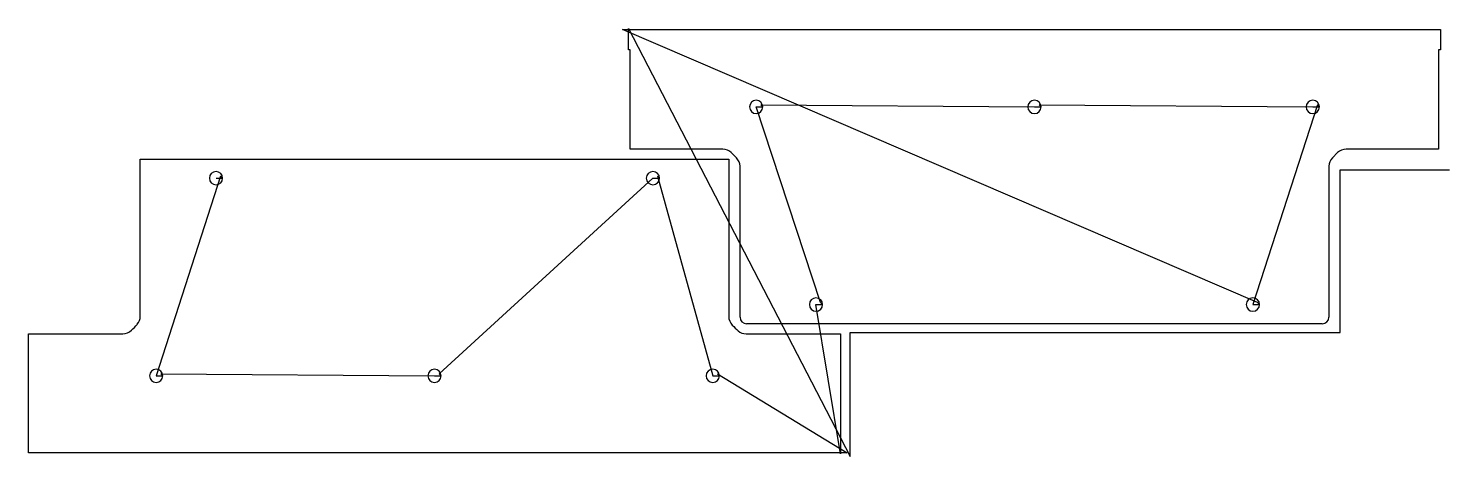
# Model space of a CAD drawing. Header units: metres. Extents: x 19 to 7500, y 0 to 2253.
import ezdxf

# ---------------------------------------------------------------- set-up
doc = ezdxf.new("R2010")
doc.units = ezdxf.units.M

msp = doc.modelspace()

# ---------------------------------------------------------------- linework, layer by layer
at = {"layer": 'TOOL_0'}
for p, q in [((6489.178, 810.664), (3146.533, 2248.058)), ((3146.533, 2248.058), (3177.285, 2248.058)), ((3177.285, 2248.058), (3177.285, 2253.203)), ((3177.285, 2253.203), (4344.57, 0.005)), ((3177.285, 2248.058), (7452.285, 2248.058)), ((3177.285, 2140.058), (3177.285, 2248.058)), ((7452.285, 2248.058), (7452.285, 2140.058)), ((3187.285, 2140.058), (3177.285, 2140.058)), ((3187.285, 1618.058), (3187.285, 2140.058)), ((7452.285, 2140.058), (7442.285, 2140.058)), ((7442.285, 2140.058), (7442.285, 1618.058)), ((4189.178, 810.66), (3849.785, 1840.054)), ((3849.785, 1840.054), (3884.785, 1840.054)), ((3884.785, 1840.054), (3874.178, 1850.661)), ((3874.178, 1850.661), (5314.785, 1840.055)), ((5314.785, 1840.055), (5349.785, 1840.055)), ((5349.785, 1840.055), (5339.178, 1850.662)), ((5339.178, 1850.662), (6779.785, 1840.056)), ((6804.178, 1850.663), (6464.785, 800.057)), ((6779.785, 1840.056), (6814.785, 1840.056)), ((6814.785, 1840.056), (6804.178, 1850.663)), ((3674.285, 1618.058), (3187.285, 1618.058)), ((3746.333, 1572.106), (3718.833, 1599.606)), ((6910.737, 1599.606), (6883.237, 1572.106)), ((7442.285, 1618.058), (6955.285, 1618.058)), ((607.5, 737.502), (607.5, 1565.004)), ((607.5, 1565.004), (3705.507, 1565.004)), ((3705.507, 1565.004), (3705.507, 737.502)), ((3764.785, 734.058), (3764.785, 1527.558)), ((6864.785, 1527.558), (6864.785, 734.058)), ((6924.876, 652.83), (6924.876, 1508.464)), ((6924.876, 1508.464), (7498.999, 1508.464)), ((7498.999, 1508.464), (7499.999, 1508.464)), ((1030.895, 1475.611), (691.501, 425.002)), ((1006.502, 1465.004), (1041.502, 1465.004)), ((1041.502, 1465.004), (1030.895, 1475.611)), ((2180.897, 435.609), (3306.507, 1465.004)), ((3306.507, 1465.004), (3341.507, 1465.004)), ((3341.507, 1465.004), (3330.9, 1475.611)), ((3330.9, 1475.611), (3621.508, 425.002)), ((4294.009, 13.867), (4164.785, 800.053)), ((4164.785, 800.053), (4199.785, 800.053)), ((4199.785, 800.053), (4189.178, 810.66)), ((6464.785, 800.057), (6499.785, 800.057)), ((6499.785, 800.057), (6489.178, 810.664)), ((6829.785, 699.058), (3799.785, 699.058)), ((18.999, 19.001), (18.999, 646.002)), ((18.999, 646.002), (516, 646.002)), ((3797.007, 646.002), (4294.009, 646.002)), ((4294.009, 646.002), (4294.009, 19.001)), ((4344.57, 1.005), (4344.57, 652.83)), ((4344.57, 652.83), (6924.876, 652.83)), ((691.501, 425.002), (726.501, 425.002)), ((726.501, 425.002), (715.894, 435.609)), ((715.894, 435.609), (2156.504, 425.002)), ((2156.504, 425.002), (2191.504, 425.002)), ((2191.504, 425.002), (2180.897, 435.609)), ((3621.508, 425.002), (3656.508, 425.002)), ((3656.508, 425.002), (3645.901, 435.609)), ((3645.901, 435.609), (4328.1, 19.001)), ((4294.009, 19.001), (18.999, 19.001)), ((4328.1, 19.001), (4294.009, 19.001)), ((4294.009, 19.001), (4294.009, 13.867)), ((4344.57, 0.005), (4344.57, 1.005)), ((4344.57, 1.005), (4344.57, 0.005)), ((4344.57, 0.005), (4344.57, 1.005))]:
    msp.add_line(p, q, dxfattribs=at)
for centre, radius, start, end in [((3849.785, 1840.054), 35, 0, 180), ((5314.785, 1840.055), 35, 0, 180), ((6779.785, 1840.056), 35, 0, 180), ((3849.785, 1840.054), 35, 180, 0), ((5314.785, 1840.055), 35, 180, 0), ((6779.785, 1840.056), 35, 180, 0), ((3674.285, 1555.058), 63, 45, 90), ((3701.785, 1527.558), 63, 0, 45), ((6927.785, 1527.558), 63, 135, 180), ((6955.285, 1555.058), 63, 90, 135), ((1006.502, 1465.004), 35, 0, 180), ((3306.507, 1465.004), 35, 0, 180), ((1006.502, 1465.004), 35, 180, 0), ((3306.507, 1465.004), 35, 180, 0), ((4164.785, 800.053), 35, 0, 180), ((6464.785, 800.057), 35, 0, 180), ((4164.785, 800.053), 35, 180, 0), ((6464.785, 800.057), 35, 180, 0), ((179.789, 1073.714), 559.259, 313.0073505, 317.5070298), ((542.596, 737.836), 64.905, 319.7913748, 359.705155), ((3769.507, 737.502), 64, 180, 225), ((4133.219, 1073.714), 559.259, 223.0074254, 227.507099), ((3799.785, 734.058), 35, 180, 270), ((6829.785, 734.058), 35, 270, 0), ((516, 710.002), 64, 270, 315), ((3797.341, 710.906), 64.905, 229.7913748, 269.705155), ((691.501, 425.002), 35, 0, 180), ((2156.504, 425.002), 35, 0, 180), ((3621.508, 425.002), 35, 0, 180), ((691.501, 425.002), 35, 180, 0), ((2156.504, 425.002), 35, 180, 0), ((3621.508, 425.002), 35, 180, 0)]:
    msp.add_arc(centre, radius, start, end, dxfattribs=at)

doc.saveas('drawing.dxf')
